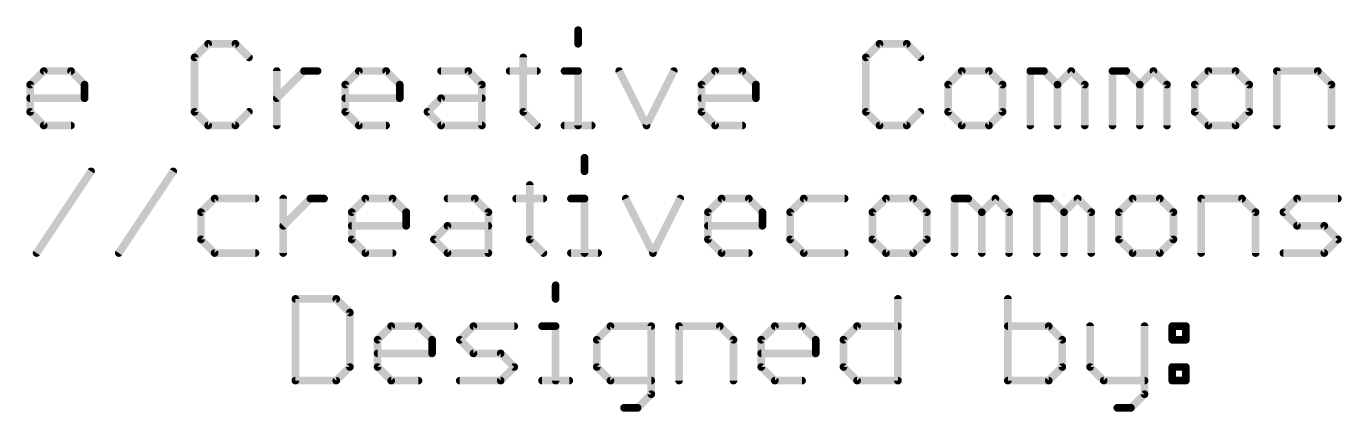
# Model space of a CAD drawing. Extents: x 0 to 108, y -13 to 32.
# Drawn here: x 27.74 to 53.93, y -13.24 to -5.57 of the extents above; entities that cross this region are included whole.
import ezdxf

# ---------------------------------------------------------------- set-up
doc = ezdxf.new("R2010")
doc.units = 0
doc.layers.add('27', color=253, linetype='CONTINUOUS')

msp = doc.modelspace()

# ---------------------------------------------------------------- linework, layer by layer
at = {"layer": '27', "const_width": 0.1524}
for points in [[(38.7262, -5.6456), (38.7262, -5.9168)], [(31.359, -5.9168), (31.0879, -6.188)], [(31.9014, -5.9168), (31.359, -5.9168)], [(32.1725, -6.188), (31.9014, -5.9168)], [(44.7291, -5.9168), (44.458, -6.188)], [(45.2715, -5.9168), (44.7291, -5.9168)], [(45.5426, -6.188), (45.2715, -5.9168)], [(31.0879, -6.188), (31.0879, -7.2726)], [(37.6348, -6.188), (37.6348, -7.2726)], [(44.458, -6.188), (44.458, -7.2726)], [(27.8136, -6.7303), (28.0847, -6.4591)], [(28.0847, -6.4591), (28.6271, -6.4591)], [(28.6271, -6.4591), (28.8982, -6.7303)], [(32.725, -7.5438), (32.725, -6.4591)], [(32.725, -7.0015), (33.2674, -6.4591)], [(33.2674, -6.4591), (33.5385, -6.4591)], [(34.0893, -6.7303), (34.3605, -6.4591)], [(34.3605, -6.4591), (34.9028, -6.4591)], [(34.9028, -6.4591), (35.174, -6.7303)], [(35.9976, -6.4591), (36.54, -6.4591)], [(36.54, -6.4591), (36.8111, -6.7303)], [(37.3636, -6.4591), (37.906, -6.4591)], [(38.4551, -6.4591), (38.7262, -6.4591)], [(38.7262, -6.4591), (38.7262, -7.5438)], [(39.5465, -6.4591), (40.0888, -7.5438)], [(40.0888, -7.5438), (40.6312, -6.4591)], [(41.1837, -6.7303), (41.4548, -6.4591)], [(41.4548, -6.4591), (41.9972, -6.4591)], [(41.9972, -6.4591), (42.2683, -6.7303)], [(46.3663, -6.4591), (46.0951, -6.7303)], [(46.9086, -6.4591), (46.3663, -6.4591)], [(47.1798, -6.7303), (46.9086, -6.4591)], [(47.7323, -7.5438), (47.7323, -6.4591)], [(47.7323, -6.4591), (48.0035, -6.4591)], [(48.0035, -6.4591), (48.2746, -6.7303)], [(48.2746, -6.7303), (48.5458, -6.4591)], [(48.5458, -6.4591), (48.817, -6.7303)], [(49.3695, -7.5438), (49.3695, -6.4591)], [(49.3695, -6.4591), (49.6406, -6.4591)], [(49.6406, -6.4591), (49.9118, -6.7303)], [(49.9118, -6.7303), (50.1829, -6.4591)], [(50.1829, -6.4591), (50.4541, -6.7303)], [(51.2778, -6.4591), (51.0066, -6.7303)], [(51.8201, -6.4591), (51.2778, -6.4591)], [(52.0913, -6.7303), (51.8201, -6.4591)], [(52.6438, -7.5438), (52.6438, -6.4591)], [(52.6438, -6.4591), (53.4573, -6.4591)], [(53.4573, -6.4591), (53.7284, -6.7303)], [(27.8136, -7.2726), (27.8136, -6.7303)], [(28.8982, -6.7303), (28.8982, -7.0015)], [(34.0893, -7.2726), (34.0893, -6.7303)], [(35.174, -6.7303), (35.174, -7.0015)], [(36.8111, -6.7303), (36.8111, -7.5438)], [(41.1837, -7.2726), (41.1837, -6.7303)], [(42.2683, -6.7303), (42.2683, -7.0015)], [(46.0951, -6.7303), (46.0951, -7.2726)], [(47.1798, -7.2726), (47.1798, -6.7303)], [(48.2746, -6.7303), (48.2746, -7.5438)], [(48.817, -6.7303), (48.817, -7.5438)], [(49.9118, -6.7303), (49.9118, -7.5438)], [(50.4541, -6.7303), (50.4541, -7.5438)], [(51.0066, -6.7303), (51.0066, -7.2726)], [(52.0913, -7.2726), (52.0913, -6.7303)], [(53.7284, -6.7303), (53.7284, -7.5438)], [(28.8982, -7.0015), (27.8136, -7.0015)], [(35.174, -7.0015), (34.0893, -7.0015)], [(35.7265, -7.2726), (35.9976, -7.0015)], [(35.9976, -7.0015), (36.8111, -7.0015)], [(42.2683, -7.0015), (41.1837, -7.0015)], [(28.0847, -7.5438), (27.8136, -7.2726)], [(31.0879, -7.2726), (31.359, -7.5438)], [(31.9014, -7.5438), (32.1725, -7.2726)], [(34.3605, -7.5438), (34.0893, -7.2726)], [(35.9976, -7.5438), (35.7265, -7.2726)], [(37.6348, -7.2726), (37.906, -7.5438)], [(41.4548, -7.5438), (41.1837, -7.2726)], [(44.458, -7.2726), (44.7291, -7.5438)], [(45.2715, -7.5438), (45.5426, -7.2726)], [(46.0951, -7.2726), (46.3663, -7.5438)], [(46.9086, -7.5438), (47.1798, -7.2726)], [(51.0066, -7.2726), (51.2778, -7.5438)], [(51.8201, -7.5438), (52.0913, -7.2726)], [(28.6271, -7.5438), (28.0847, -7.5438)], [(31.359, -7.5438), (31.9014, -7.5438)], [(34.9028, -7.5438), (34.3605, -7.5438)], [(36.8111, -7.5438), (35.9976, -7.5438)], [(38.4551, -7.5438), (38.9974, -7.5438)], [(41.9972, -7.5438), (41.4548, -7.5438)], [(44.7291, -7.5438), (45.2715, -7.5438)], [(46.3663, -7.5438), (46.9086, -7.5438)], [(51.2778, -7.5438), (51.8201, -7.5438)], [(38.8546, -8.1856), (38.8546, -8.4568)], [(27.942, -10.0838), (29.0266, -8.4568)], [(29.5791, -10.0838), (30.6638, -8.4568)], [(37.7632, -8.728), (37.7632, -9.8126)], [(31.4874, -8.9991), (31.2163, -9.2703)], [(32.3009, -8.9991), (31.4874, -8.9991)], [(32.8534, -10.0838), (32.8534, -8.9991)], [(32.8534, -9.5415), (33.3958, -8.9991)], [(33.3958, -8.9991), (33.6669, -8.9991)], [(34.2177, -9.2703), (34.4889, -8.9991)], [(34.4889, -8.9991), (35.0312, -8.9991)], [(35.0312, -8.9991), (35.3024, -9.2703)], [(36.126, -8.9991), (36.6684, -8.9991)], [(36.6684, -8.9991), (36.9395, -9.2703)], [(37.492, -8.9991), (38.0344, -8.9991)], [(38.5835, -8.9991), (38.8546, -8.9991)], [(38.8546, -8.9991), (38.8546, -10.0838)], [(39.6749, -8.9991), (40.2172, -10.0838)], [(40.2172, -10.0838), (40.7596, -8.9991)], [(41.3121, -9.2703), (41.5832, -8.9991)], [(41.5832, -8.9991), (42.1256, -8.9991)], [(42.1256, -8.9991), (42.3967, -9.2703)], [(43.2204, -8.9991), (42.9492, -9.2703)], [(44.0339, -8.9991), (43.2204, -8.9991)], [(44.8576, -8.9991), (44.5864, -9.2703)], [(45.3999, -8.9991), (44.8576, -8.9991)], [(45.671, -9.2703), (45.3999, -8.9991)], [(46.2235, -10.0838), (46.2235, -8.9991)], [(46.2235, -8.9991), (46.4947, -8.9991)], [(46.4947, -8.9991), (46.7659, -9.2703)], [(46.7659, -9.2703), (47.037, -8.9991)], [(47.037, -8.9991), (47.3082, -9.2703)], [(47.8607, -10.0838), (47.8607, -8.9991)], [(47.8607, -8.9991), (48.1319, -8.9991)], [(48.1319, -8.9991), (48.403, -9.2703)], [(48.403, -9.2703), (48.6742, -8.9991)], [(48.6742, -8.9991), (48.9454, -9.2703)], [(49.769, -8.9991), (49.4979, -9.2703)], [(50.3114, -8.9991), (49.769, -8.9991)], [(50.5825, -9.2703), (50.3114, -8.9991)], [(51.135, -10.0838), (51.135, -8.9991)], [(51.135, -8.9991), (51.9485, -8.9991)], [(51.9485, -8.9991), (52.2197, -9.2703)], [(52.7722, -9.2703), (53.0433, -8.9991)], [(53.0433, -8.9991), (53.8568, -8.9991)], [(31.2163, -9.2703), (31.2163, -9.8126)], [(34.2177, -9.8126), (34.2177, -9.2703)], [(35.3024, -9.2703), (35.3024, -9.5415)], [(36.9395, -9.2703), (36.9395, -10.0838)], [(41.3121, -9.8126), (41.3121, -9.2703)], [(42.3967, -9.2703), (42.3967, -9.5415)], [(42.9492, -9.2703), (42.9492, -9.8126)], [(44.5864, -9.2703), (44.5864, -9.8126)], [(45.671, -9.8126), (45.671, -9.2703)], [(46.7659, -9.2703), (46.7659, -10.0838)], [(47.3082, -9.2703), (47.3082, -10.0838)], [(48.403, -9.2703), (48.403, -10.0838)], [(48.9454, -9.2703), (48.9454, -10.0838)], [(49.4979, -9.2703), (49.4979, -9.8126)], [(50.5825, -9.8126), (50.5825, -9.2703)], [(52.2197, -9.2703), (52.2197, -10.0838)], [(53.0433, -9.5415), (52.7722, -9.2703)], [(35.3024, -9.5415), (34.2177, -9.5415)], [(35.8549, -9.8126), (36.126, -9.5415)], [(36.126, -9.5415), (36.9395, -9.5415)], [(42.3967, -9.5415), (41.3121, -9.5415)], [(53.5857, -9.5415), (53.0433, -9.5415)], [(53.8568, -9.8126), (53.5857, -9.5415)], [(31.2163, -9.8126), (31.4874, -10.0838)], [(34.4889, -10.0838), (34.2177, -9.8126)], [(36.126, -10.0838), (35.8549, -9.8126)], [(37.7632, -9.8126), (38.0344, -10.0838)], [(41.5832, -10.0838), (41.3121, -9.8126)], [(42.9492, -9.8126), (43.2204, -10.0838)], [(44.5864, -9.8126), (44.8576, -10.0838)], [(45.3999, -10.0838), (45.671, -9.8126)], [(49.4979, -9.8126), (49.769, -10.0838)], [(50.3114, -10.0838), (50.5825, -9.8126)], [(53.5857, -10.0838), (53.8568, -9.8126)], [(31.4874, -10.0838), (32.3009, -10.0838)], [(35.0312, -10.0838), (34.4889, -10.0838)], [(36.9395, -10.0838), (36.126, -10.0838)], [(38.5835, -10.0838), (39.1258, -10.0838)], [(42.1256, -10.0838), (41.5832, -10.0838)], [(43.2204, -10.0838), (44.0339, -10.0838)], [(44.8576, -10.0838), (45.3999, -10.0838)], [(49.769, -10.0838), (50.3114, -10.0838)], [(52.7722, -10.0838), (53.5857, -10.0838)], [(38.2788, -10.7256), (38.2788, -10.9968)], [(33.0962, -10.9968), (33.0962, -12.6238)], [(33.9097, -10.9968), (33.0962, -10.9968)], [(34.1809, -11.268), (33.9097, -10.9968)], [(45.0952, -10.9968), (45.0952, -12.6238)], [(47.2849, -10.9968), (47.2849, -12.6238)], [(34.1809, -12.3526), (34.1809, -11.268)], [(34.7334, -11.8103), (35.0045, -11.5391)], [(35.0045, -11.5391), (35.5468, -11.5391)], [(35.5468, -11.5391), (35.818, -11.8103)], [(36.3705, -11.8103), (36.6417, -11.5391)], [(36.6417, -11.5391), (37.4552, -11.5391)], [(38.0077, -11.5391), (38.2788, -11.5391)], [(38.2788, -11.5391), (38.2788, -12.6238)], [(39.3703, -11.5391), (39.0991, -11.8103)], [(40.1838, -11.5391), (39.3703, -11.5391)], [(40.1838, -12.895), (40.1838, -11.5391)], [(40.7363, -12.6238), (40.7363, -11.5391)], [(40.7363, -11.5391), (41.5498, -11.5391)], [(41.5498, -11.5391), (41.8209, -11.8103)], [(42.3734, -11.8103), (42.6446, -11.5391)], [(42.6446, -11.5391), (43.1869, -11.5391)], [(43.1869, -11.5391), (43.4581, -11.8103)], [(44.0106, -11.8103), (44.2817, -11.5391)], [(44.2817, -11.5391), (45.0952, -11.5391)], [(48.0984, -11.5391), (47.2849, -11.5391)], [(48.3695, -11.8103), (48.0984, -11.5391)], [(48.922, -11.5391), (48.922, -12.3526)], [(50.0067, -11.5391), (50.0067, -12.895)], [(50.5592, -11.5391), (50.8304, -11.5391)], [(50.5592, -11.8103), (50.5592, -11.5391)], [(50.8304, -11.5391), (50.8304, -11.8103)], [(34.7334, -12.3526), (34.7334, -11.8103)], [(35.818, -11.8103), (35.818, -12.0815)], [(36.6417, -12.0815), (36.3705, -11.8103)], [(39.0991, -11.8103), (39.0991, -12.3526)], [(41.8209, -11.8103), (41.8209, -12.6238)], [(42.3734, -12.3526), (42.3734, -11.8103)], [(43.4581, -11.8103), (43.4581, -12.0815)], [(44.0106, -12.3526), (44.0106, -11.8103)], [(48.3695, -12.3526), (48.3695, -11.8103)], [(50.8304, -11.8103), (50.5592, -11.8103)], [(35.818, -12.0815), (34.7334, -12.0815)], [(37.184, -12.0815), (36.6417, -12.0815)], [(37.4552, -12.3526), (37.184, -12.0815)], [(43.4581, -12.0815), (42.3734, -12.0815)], [(33.9097, -12.6238), (34.1809, -12.3526)], [(35.0045, -12.6238), (34.7334, -12.3526)], [(37.184, -12.6238), (37.4552, -12.3526)], [(39.0991, -12.3526), (39.3703, -12.6238)], [(42.6446, -12.6238), (42.3734, -12.3526)], [(44.2817, -12.6238), (44.0106, -12.3526)], [(48.0984, -12.6238), (48.3695, -12.3526)], [(48.922, -12.3526), (49.1932, -12.6238)], [(50.5592, -12.3526), (50.8304, -12.3526)], [(50.5592, -12.6238), (50.5592, -12.3526)], [(50.8304, -12.3526), (50.8304, -12.6238)], [(33.0962, -12.6238), (33.9097, -12.6238)], [(35.5468, -12.6238), (35.0045, -12.6238)], [(36.3705, -12.6238), (37.184, -12.6238)], [(38.0077, -12.6238), (38.55, -12.6238)], [(39.3703, -12.6238), (40.1838, -12.6238)], [(43.1869, -12.6238), (42.6446, -12.6238)], [(45.0952, -12.6238), (44.2817, -12.6238)], [(47.2849, -12.6238), (48.0984, -12.6238)], [(49.1932, -12.6238), (50.0067, -12.6238)], [(50.8304, -12.6238), (50.5592, -12.6238)], [(39.9126, -13.1661), (40.1838, -12.895)], [(50.0067, -12.895), (49.7355, -13.1661)], [(39.6414, -13.1661), (39.9126, -13.1661)], [(49.7355, -13.1661), (49.4644, -13.1661)]]:
    msp.add_lwpolyline(points, dxfattribs=at)
at = {"layer": '27', "const_width": 0.0762}
for points in [[(38.7643, -5.6456, 1), (38.6881, -5.6456)], [(31.359, -5.8787, 1), (31.359, -5.9549)], [(31.386, -5.9438, 1), (31.3321, -5.8899)], [(31.9283, -5.8899, 1), (31.8744, -5.9438)], [(31.9014, -5.9549, 1), (31.9014, -5.8787)], [(38.6881, -5.9168, 1), (38.7643, -5.9168)], [(44.7291, -5.8787, 1), (44.7291, -5.9549)], [(44.7561, -5.9438, 1), (44.7022, -5.8899)], [(45.2984, -5.8899, 1), (45.2445, -5.9438)], [(45.2715, -5.9549, 1), (45.2715, -5.8787)], [(31.0609, -6.161, 1), (31.1148, -6.2149)], [(31.126, -6.188, 1), (31.0498, -6.188)], [(32.1456, -6.2149, 1), (32.1995, -6.161)], [(37.6729, -6.188, 1), (37.5967, -6.188)], [(44.431, -6.161, 1), (44.4849, -6.2149)], [(44.4961, -6.188, 1), (44.4199, -6.188)], [(45.5157, -6.2149, 1), (45.5696, -6.161)], [(28.0847, -6.421, 1), (28.0847, -6.4972)], [(28.1117, -6.4861, 1), (28.0578, -6.4322)], [(28.654, -6.4322, 1), (28.6001, -6.4861)], [(28.6271, -6.4972, 1), (28.6271, -6.421)], [(32.7631, -6.4591, 1), (32.6869, -6.4591)], [(33.2674, -6.421, 1), (33.2674, -6.4972)], [(33.2943, -6.4861, 1), (33.2404, -6.4322)], [(33.5385, -6.4972, 1), (33.5385, -6.421)], [(34.3605, -6.421, 1), (34.3605, -6.4972)], [(34.3874, -6.4861, 1), (34.3335, -6.4322)], [(34.9298, -6.4322, 1), (34.8759, -6.4861)], [(34.9028, -6.4972, 1), (34.9028, -6.421)], [(35.9976, -6.421, 1), (35.9976, -6.4972)], [(36.5669, -6.4322, 1), (36.513, -6.4861)], [(36.54, -6.4972, 1), (36.54, -6.421)], [(37.3636, -6.421, 1), (37.3636, -6.4972)], [(37.906, -6.4972, 1), (37.906, -6.421)], [(38.4551, -6.421, 1), (38.4551, -6.4972)], [(38.7643, -6.4591, 1), (38.6881, -6.4591)], [(38.7262, -6.4972, 1), (38.7262, -6.421)], [(39.5806, -6.4421, 1), (39.5124, -6.4762)], [(40.6652, -6.4762, 1), (40.5971, -6.4421)], [(41.4548, -6.421, 1), (41.4548, -6.4972)], [(41.4818, -6.4861, 1), (41.4279, -6.4322)], [(42.0241, -6.4322, 1), (41.9702, -6.4861)], [(41.9972, -6.4972, 1), (41.9972, -6.421)], [(46.3663, -6.421, 1), (46.3663, -6.4972)], [(46.3932, -6.4861, 1), (46.3394, -6.4322)], [(46.9356, -6.4322, 1), (46.8817, -6.4861)], [(46.9086, -6.4972, 1), (46.9086, -6.421)], [(47.7704, -6.4591, 1), (47.6942, -6.4591)], [(47.7323, -6.421, 1), (47.7323, -6.4972)], [(48.0304, -6.4322, 1), (47.9765, -6.4861)], [(48.0035, -6.4972, 1), (48.0035, -6.421)], [(48.5727, -6.4322, 1), (48.5188, -6.4861)], [(48.5727, -6.4861, 1), (48.5188, -6.4322)], [(49.4076, -6.4591, 1), (49.3314, -6.4591)], [(49.3695, -6.421, 1), (49.3695, -6.4972)], [(49.6676, -6.4322, 1), (49.6137, -6.4861)], [(49.6406, -6.4972, 1), (49.6406, -6.421)], [(50.2099, -6.4322, 1), (50.156, -6.4861)], [(50.2099, -6.4861, 1), (50.156, -6.4322)], [(51.2778, -6.421, 1), (51.2778, -6.4972)], [(51.3047, -6.4861, 1), (51.2508, -6.4322)], [(51.847, -6.4322, 1), (51.7932, -6.4861)], [(51.8201, -6.4972, 1), (51.8201, -6.421)], [(52.6819, -6.4591, 1), (52.6057, -6.4591)], [(52.6438, -6.421, 1), (52.6438, -6.4972)], [(53.4842, -6.4322, 1), (53.4303, -6.4861)], [(53.4573, -6.4972, 1), (53.4573, -6.421)], [(27.8517, -6.7303, 1), (27.7755, -6.7303)], [(27.7866, -6.7034, 1), (27.8405, -6.7572)], [(28.9363, -6.7303, 1), (28.8601, -6.7303)], [(28.8713, -6.7572, 1), (28.9252, -6.7034)], [(34.1274, -6.7303, 1), (34.0512, -6.7303)], [(34.0624, -6.7034, 1), (34.1163, -6.7572)], [(35.2121, -6.7303, 1), (35.1359, -6.7303)], [(35.147, -6.7572, 1), (35.2009, -6.7034)], [(36.8492, -6.7303, 1), (36.773, -6.7303)], [(36.7842, -6.7572, 1), (36.8381, -6.7034)], [(41.2218, -6.7303, 1), (41.1456, -6.7303)], [(41.1567, -6.7034, 1), (41.2106, -6.7572)], [(42.3064, -6.7303, 1), (42.2302, -6.7303)], [(42.2414, -6.7572, 1), (42.2953, -6.7034)], [(46.1332, -6.7303, 1), (46.057, -6.7303)], [(46.0682, -6.7034, 1), (46.1221, -6.7572)], [(47.2179, -6.7303, 1), (47.1417, -6.7303)], [(47.1529, -6.7572, 1), (47.2067, -6.7034)], [(48.3127, -6.7303, 1), (48.2365, -6.7303)], [(48.2477, -6.7034, 1), (48.3016, -6.7572)], [(48.2477, -6.7572, 1), (48.3016, -6.7034)], [(48.8551, -6.7303, 1), (48.7789, -6.7303)], [(48.79, -6.7572, 1), (48.8439, -6.7034)], [(49.9499, -6.7303, 1), (49.8737, -6.7303)], [(49.8848, -6.7034, 1), (49.9387, -6.7572)], [(49.8848, -6.7572, 1), (49.9387, -6.7034)], [(50.4922, -6.7303, 1), (50.416, -6.7303)], [(50.4272, -6.7572, 1), (50.4811, -6.7034)], [(51.0447, -6.7303, 1), (50.9685, -6.7303)], [(50.9797, -6.7034, 1), (51.0335, -6.7572)], [(52.1294, -6.7303, 1), (52.0532, -6.7303)], [(52.0643, -6.7572, 1), (52.1182, -6.7034)], [(53.7665, -6.7303, 1), (53.6903, -6.7303)], [(53.7015, -6.7572, 1), (53.7554, -6.7034)], [(27.8136, -6.9634, 1), (27.8136, -7.0396)], [(28.8601, -7.0015, 1), (28.9363, -7.0015)], [(28.8982, -7.0396, 1), (28.8982, -6.9634)], [(32.6981, -6.9745, 1), (32.752, -7.0284)], [(34.0893, -6.9634, 1), (34.0893, -7.0396)], [(35.1359, -7.0015, 1), (35.2121, -7.0015)], [(35.174, -7.0396, 1), (35.174, -6.9634)], [(35.9976, -6.9634, 1), (35.9976, -7.0396)], [(36.0246, -7.0284, 1), (35.9707, -6.9745)], [(36.8111, -7.0396, 1), (36.8111, -6.9634)], [(41.1837, -6.9634, 1), (41.1837, -7.0396)], [(42.2302, -7.0015, 1), (42.3064, -7.0015)], [(42.2683, -7.0396, 1), (42.2683, -6.9634)], [(27.8405, -7.2457, 1), (27.7866, -7.2996)], [(27.7755, -7.2726, 1), (27.8517, -7.2726)], [(31.1148, -7.2457, 1), (31.0609, -7.2996)], [(31.0498, -7.2726, 1), (31.126, -7.2726)], [(32.1995, -7.2996, 1), (32.1456, -7.2457)], [(34.1163, -7.2457, 1), (34.0624, -7.2996)], [(34.0512, -7.2726, 1), (34.1274, -7.2726)], [(35.7534, -7.2457, 1), (35.6995, -7.2996)], [(35.6995, -7.2457, 1), (35.7534, -7.2996)], [(37.6617, -7.2457, 1), (37.6079, -7.2996)], [(37.5967, -7.2726, 1), (37.6729, -7.2726)], [(41.2106, -7.2457, 1), (41.1567, -7.2996)], [(41.1456, -7.2726, 1), (41.2218, -7.2726)], [(44.4849, -7.2457, 1), (44.431, -7.2996)], [(44.4199, -7.2726, 1), (44.4961, -7.2726)], [(45.5696, -7.2996, 1), (45.5157, -7.2457)], [(46.1221, -7.2457, 1), (46.0682, -7.2996)], [(46.057, -7.2726, 1), (46.1332, -7.2726)], [(47.1417, -7.2726, 1), (47.2179, -7.2726)], [(47.2067, -7.2996, 1), (47.1529, -7.2457)], [(51.0335, -7.2457, 1), (50.9797, -7.2996)], [(50.9685, -7.2726, 1), (51.0447, -7.2726)], [(52.0532, -7.2726, 1), (52.1294, -7.2726)], [(52.1182, -7.2996, 1), (52.0643, -7.2457)], [(28.0847, -7.5057, 1), (28.0847, -7.5819)], [(28.0578, -7.5707, 1), (28.1117, -7.5169)], [(28.6271, -7.5819, 1), (28.6271, -7.5057)], [(31.359, -7.5057, 1), (31.359, -7.5819)], [(31.3321, -7.5707, 1), (31.386, -7.5169)], [(31.8744, -7.5169, 1), (31.9283, -7.5707)], [(31.9014, -7.5819, 1), (31.9014, -7.5057)], [(32.6869, -7.5438, 1), (32.7631, -7.5438)], [(34.3605, -7.5057, 1), (34.3605, -7.5819)], [(34.3335, -7.5707, 1), (34.3874, -7.5169)], [(34.9028, -7.5819, 1), (34.9028, -7.5057)], [(35.9976, -7.5057, 1), (35.9976, -7.5819)], [(35.9707, -7.5707, 1), (36.0246, -7.5169)], [(36.773, -7.5438, 1), (36.8492, -7.5438)], [(36.8111, -7.5819, 1), (36.8111, -7.5057)], [(37.879, -7.5707, 1), (37.9329, -7.5169)], [(38.4551, -7.5057, 1), (38.4551, -7.5819)], [(38.6881, -7.5438, 1), (38.7643, -7.5438)], [(38.9974, -7.5819, 1), (38.9974, -7.5057)], [(40.0548, -7.5268, 1), (40.1229, -7.5608)], [(40.0548, -7.5608, 1), (40.1229, -7.5268)], [(41.4548, -7.5057, 1), (41.4548, -7.5819)], [(41.4279, -7.5707, 1), (41.4818, -7.5169)], [(41.9972, -7.5819, 1), (41.9972, -7.5057)], [(44.7291, -7.5057, 1), (44.7291, -7.5819)], [(44.7022, -7.5707, 1), (44.7561, -7.5169)], [(45.2445, -7.5169, 1), (45.2984, -7.5707)], [(45.2715, -7.5819, 1), (45.2715, -7.5057)], [(46.3663, -7.5057, 1), (46.3663, -7.5819)], [(46.3394, -7.5707, 1), (46.3932, -7.5169)], [(46.8817, -7.5169, 1), (46.9356, -7.5707)], [(46.9086, -7.5819, 1), (46.9086, -7.5057)], [(47.6942, -7.5438, 1), (47.7704, -7.5438)], [(48.2365, -7.5438, 1), (48.3127, -7.5438)], [(48.7789, -7.5438, 1), (48.8551, -7.5438)], [(49.3314, -7.5438, 1), (49.4076, -7.5438)], [(49.8737, -7.5438, 1), (49.9499, -7.5438)], [(50.416, -7.5438, 1), (50.4922, -7.5438)], [(51.2778, -7.5057, 1), (51.2778, -7.5819)], [(51.2508, -7.5707, 1), (51.3047, -7.5169)], [(51.7932, -7.5169, 1), (51.847, -7.5707)], [(51.8201, -7.5819, 1), (51.8201, -7.5057)], [(52.6057, -7.5438, 1), (52.6819, -7.5438)], [(53.6903, -7.5438, 1), (53.7665, -7.5438)], [(38.8927, -8.1856, 1), (38.8165, -8.1856)], [(29.0583, -8.4779, 1), (28.9949, -8.4357)], [(30.6955, -8.4779, 1), (30.6321, -8.4357)], [(38.8165, -8.4568, 1), (38.8927, -8.4568)], [(37.8013, -8.728, 1), (37.7251, -8.728)], [(31.4874, -8.961, 1), (31.4874, -9.0372)], [(31.5144, -9.0261, 1), (31.4605, -8.9722)], [(32.3009, -9.0372, 1), (32.3009, -8.961)], [(32.8915, -8.9991, 1), (32.8153, -8.9991)], [(33.3958, -8.961, 1), (33.3958, -9.0372)], [(33.4227, -9.0261, 1), (33.3688, -8.9722)], [(33.6669, -9.0372, 1), (33.6669, -8.961)], [(34.4889, -8.961, 1), (34.4889, -9.0372)], [(34.5158, -9.0261, 1), (34.462, -8.9722)], [(35.0582, -8.9722, 1), (35.0043, -9.0261)], [(35.0312, -9.0372, 1), (35.0312, -8.961)], [(36.126, -8.961, 1), (36.126, -9.0372)], [(36.6953, -8.9722, 1), (36.6414, -9.0261)], [(36.6684, -9.0372, 1), (36.6684, -8.961)], [(37.492, -8.961, 1), (37.492, -9.0372)], [(38.0344, -9.0372, 1), (38.0344, -8.961)], [(38.5835, -8.961, 1), (38.5835, -9.0372)], [(38.8927, -8.9991, 1), (38.8165, -8.9991)], [(38.8546, -9.0372, 1), (38.8546, -8.961)], [(39.709, -8.9821, 1), (39.6408, -9.0162)], [(40.7937, -9.0162, 1), (40.7255, -8.9821)], [(41.5832, -8.961, 1), (41.5832, -9.0372)], [(41.6102, -9.0261, 1), (41.5563, -8.9722)], [(42.1525, -8.9722, 1), (42.0986, -9.0261)], [(42.1256, -9.0372, 1), (42.1256, -8.961)], [(43.2204, -8.961, 1), (43.2204, -9.0372)], [(43.2473, -9.0261, 1), (43.1935, -8.9722)], [(44.0339, -9.0372, 1), (44.0339, -8.961)], [(44.8576, -8.961, 1), (44.8576, -9.0372)], [(44.8845, -9.0261, 1), (44.8306, -8.9722)], [(45.4268, -8.9722, 1), (45.3729, -9.0261)], [(45.3999, -9.0372, 1), (45.3999, -8.961)], [(46.2616, -8.9991, 1), (46.1854, -8.9991)], [(46.2235, -8.961, 1), (46.2235, -9.0372)], [(46.5216, -8.9722, 1), (46.4678, -9.0261)], [(46.4947, -9.0372, 1), (46.4947, -8.961)], [(47.064, -8.9722, 1), (47.0101, -9.0261)], [(47.064, -9.0261, 1), (47.0101, -8.9722)], [(47.8988, -8.9991, 1), (47.8226, -8.9991)], [(47.8607, -8.961, 1), (47.8607, -9.0372)], [(48.1588, -8.9722, 1), (48.1049, -9.0261)], [(48.1319, -9.0372, 1), (48.1319, -8.961)], [(48.7011, -8.9722, 1), (48.6473, -9.0261)], [(48.7011, -9.0261, 1), (48.6473, -8.9722)], [(49.769, -8.961, 1), (49.769, -9.0372)], [(49.796, -9.0261, 1), (49.7421, -8.9722)], [(50.3383, -8.9722, 1), (50.2844, -9.0261)], [(50.3114, -9.0372, 1), (50.3114, -8.961)], [(51.1731, -8.9991, 1), (51.0969, -8.9991)], [(51.135, -8.961, 1), (51.135, -9.0372)], [(51.9754, -8.9722, 1), (51.9216, -9.0261)], [(51.9485, -9.0372, 1), (51.9485, -8.961)], [(53.0433, -8.961, 1), (53.0433, -9.0372)], [(53.0703, -9.0261, 1), (53.0164, -8.9722)], [(53.8568, -9.0372, 1), (53.8568, -8.961)], [(31.2544, -9.2703, 1), (31.1782, -9.2703)], [(31.1893, -9.2434, 1), (31.2432, -9.2972)], [(34.2558, -9.2703, 1), (34.1796, -9.2703)], [(34.1908, -9.2434, 1), (34.2447, -9.2972)], [(35.3405, -9.2703, 1), (35.2643, -9.2703)], [(35.2754, -9.2972, 1), (35.3293, -9.2434)], [(36.9776, -9.2703, 1), (36.9014, -9.2703)], [(36.9126, -9.2972, 1), (36.9665, -9.2434)], [(41.3502, -9.2703, 1), (41.274, -9.2703)], [(41.2851, -9.2434, 1), (41.339, -9.2972)], [(42.4348, -9.2703, 1), (42.3586, -9.2703)], [(42.3698, -9.2972, 1), (42.4237, -9.2434)], [(42.9873, -9.2703, 1), (42.9111, -9.2703)], [(42.9223, -9.2434, 1), (42.9762, -9.2972)], [(44.6245, -9.2703, 1), (44.5483, -9.2703)], [(44.5594, -9.2434, 1), (44.6133, -9.2972)], [(45.7091, -9.2703, 1), (45.6329, -9.2703)], [(45.6441, -9.2972, 1), (45.698, -9.2434)], [(46.804, -9.2703, 1), (46.7278, -9.2703)], [(46.7389, -9.2434, 1), (46.7928, -9.2972)], [(46.7389, -9.2972, 1), (46.7928, -9.2434)], [(47.3463, -9.2703, 1), (47.2701, -9.2703)], [(47.2813, -9.2972, 1), (47.3351, -9.2434)], [(48.4411, -9.2703, 1), (48.3649, -9.2703)], [(48.3761, -9.2434, 1), (48.43, -9.2972)], [(48.3761, -9.2972, 1), (48.43, -9.2434)], [(48.9835, -9.2703, 1), (48.9073, -9.2703)], [(48.9184, -9.2972, 1), (48.9723, -9.2434)], [(49.536, -9.2703, 1), (49.4598, -9.2703)], [(49.4709, -9.2434, 1), (49.5248, -9.2972)], [(50.6206, -9.2703, 1), (50.5444, -9.2703)], [(50.5556, -9.2972, 1), (50.6095, -9.2434)], [(52.2578, -9.2703, 1), (52.1816, -9.2703)], [(52.1927, -9.2972, 1), (52.2466, -9.2434)], [(52.7991, -9.2434, 1), (52.7452, -9.2972)], [(52.7452, -9.2434, 1), (52.7991, -9.2972)], [(32.8265, -9.5145, 1), (32.8804, -9.5684)], [(34.2177, -9.5034, 1), (34.2177, -9.5796)], [(35.2643, -9.5415, 1), (35.3405, -9.5415)], [(35.3024, -9.5796, 1), (35.3024, -9.5034)], [(36.126, -9.5034, 1), (36.126, -9.5796)], [(36.153, -9.5684, 1), (36.0991, -9.5145)], [(36.9395, -9.5796, 1), (36.9395, -9.5034)], [(41.3121, -9.5034, 1), (41.3121, -9.5796)], [(42.3586, -9.5415, 1), (42.4348, -9.5415)], [(42.3967, -9.5796, 1), (42.3967, -9.5034)], [(53.0433, -9.5034, 1), (53.0433, -9.5796)], [(53.0164, -9.5684, 1), (53.0703, -9.5145)], [(53.6126, -9.5145, 1), (53.5587, -9.5684)], [(53.5857, -9.5796, 1), (53.5857, -9.5034)], [(31.2432, -9.7857, 1), (31.1893, -9.8396)], [(31.1782, -9.8126, 1), (31.2544, -9.8126)], [(34.2447, -9.7857, 1), (34.1908, -9.8396)], [(34.1796, -9.8126, 1), (34.2558, -9.8126)], [(35.8818, -9.7857, 1), (35.8279, -9.8396)], [(35.8279, -9.7857, 1), (35.8818, -9.8396)], [(37.7901, -9.7857, 1), (37.7363, -9.8396)], [(37.7251, -9.8126, 1), (37.8013, -9.8126)], [(41.339, -9.7857, 1), (41.2851, -9.8396)], [(41.274, -9.8126, 1), (41.3502, -9.8126)], [(42.9762, -9.7857, 1), (42.9223, -9.8396)], [(42.9111, -9.8126, 1), (42.9873, -9.8126)], [(44.6133, -9.7857, 1), (44.5594, -9.8396)], [(44.5483, -9.8126, 1), (44.6245, -9.8126)], [(45.6329, -9.8126, 1), (45.7091, -9.8126)], [(45.698, -9.8396, 1), (45.6441, -9.7857)], [(49.5248, -9.7857, 1), (49.4709, -9.8396)], [(49.4598, -9.8126, 1), (49.536, -9.8126)], [(50.5444, -9.8126, 1), (50.6206, -9.8126)], [(50.6095, -9.8396, 1), (50.5556, -9.7857)], [(53.8838, -9.8396, 1), (53.8299, -9.7857)], [(53.8299, -9.8396, 1), (53.8838, -9.7857)], [(27.9103, -10.0627, 1), (27.9737, -10.1049)], [(29.5474, -10.0627, 1), (29.6108, -10.1049)], [(31.4874, -10.0457, 1), (31.4874, -10.1219)], [(31.4605, -10.1107, 1), (31.5144, -10.0569)], [(32.3009, -10.1219, 1), (32.3009, -10.0457)], [(32.8153, -10.0838, 1), (32.8915, -10.0838)], [(34.4889, -10.0457, 1), (34.4889, -10.1219)], [(34.462, -10.1107, 1), (34.5158, -10.0569)], [(35.0312, -10.1219, 1), (35.0312, -10.0457)], [(36.126, -10.0457, 1), (36.126, -10.1219)], [(36.0991, -10.1107, 1), (36.153, -10.0569)], [(36.9014, -10.0838, 1), (36.9776, -10.0838)], [(36.9395, -10.1219, 1), (36.9395, -10.0457)], [(38.0074, -10.1107, 1), (38.0613, -10.0569)], [(38.5835, -10.0457, 1), (38.5835, -10.1219)], [(38.8165, -10.0838, 1), (38.8927, -10.0838)], [(39.1258, -10.1219, 1), (39.1258, -10.0457)], [(40.1832, -10.0668, 1), (40.2513, -10.1008)], [(40.1832, -10.1008, 1), (40.2513, -10.0668)], [(41.5832, -10.0457, 1), (41.5832, -10.1219)], [(41.5563, -10.1107, 1), (41.6102, -10.0569)], [(42.1256, -10.1219, 1), (42.1256, -10.0457)], [(43.2204, -10.0457, 1), (43.2204, -10.1219)], [(43.1935, -10.1107, 1), (43.2473, -10.0569)], [(44.0339, -10.1219, 1), (44.0339, -10.0457)], [(44.8576, -10.0457, 1), (44.8576, -10.1219)], [(44.8306, -10.1107, 1), (44.8845, -10.0569)], [(45.3729, -10.0569, 1), (45.4268, -10.1107)], [(45.3999, -10.1219, 1), (45.3999, -10.0457)], [(46.1854, -10.0838, 1), (46.2616, -10.0838)], [(46.7278, -10.0838, 1), (46.804, -10.0838)], [(47.2701, -10.0838, 1), (47.3463, -10.0838)], [(47.8226, -10.0838, 1), (47.8988, -10.0838)], [(48.3649, -10.0838, 1), (48.4411, -10.0838)], [(48.9073, -10.0838, 1), (48.9835, -10.0838)], [(49.769, -10.0457, 1), (49.769, -10.1219)], [(49.7421, -10.1107, 1), (49.796, -10.0569)], [(50.2844, -10.0569, 1), (50.3383, -10.1107)], [(50.3114, -10.1219, 1), (50.3114, -10.0457)], [(51.0969, -10.0838, 1), (51.1731, -10.0838)], [(52.1816, -10.0838, 1), (52.2578, -10.0838)], [(52.7722, -10.0457, 1), (52.7722, -10.1219)], [(53.5587, -10.0569, 1), (53.6126, -10.1107)], [(53.5857, -10.1219, 1), (53.5857, -10.0457)], [(38.3169, -10.7256, 1), (38.2407, -10.7256)], [(33.1343, -10.9968, 1), (33.0581, -10.9968)], [(33.0962, -10.9587, 1), (33.0962, -11.0349)], [(33.9366, -10.9699, 1), (33.8828, -11.0238)], [(33.9097, -11.0349, 1), (33.9097, -10.9587)], [(38.2407, -10.9968, 1), (38.3169, -10.9968)], [(45.1333, -10.9968, 1), (45.0571, -10.9968)], [(47.323, -10.9968, 1), (47.2468, -10.9968)], [(34.219, -11.268, 1), (34.1428, -11.268)], [(34.1539, -11.2949, 1), (34.2078, -11.241)], [(35.0045, -11.501, 1), (35.0045, -11.5772)], [(35.0315, -11.5661, 1), (34.9776, -11.5122)], [(35.5738, -11.5122, 1), (35.5199, -11.5661)], [(35.5468, -11.5772, 1), (35.5468, -11.501)], [(36.6417, -11.501, 1), (36.6417, -11.5772)], [(36.6686, -11.5661, 1), (36.6147, -11.5122)], [(37.4552, -11.5772, 1), (37.4552, -11.501)], [(38.0077, -11.501, 1), (38.0077, -11.5772)], [(38.3169, -11.5391, 1), (38.2407, -11.5391)], [(38.2788, -11.5772, 1), (38.2788, -11.501)], [(39.3703, -11.501, 1), (39.3703, -11.5772)], [(39.3972, -11.5661, 1), (39.3433, -11.5122)], [(40.2219, -11.5391, 1), (40.1457, -11.5391)], [(40.1838, -11.5772, 1), (40.1838, -11.501)], [(40.7744, -11.5391, 1), (40.6982, -11.5391)], [(40.7363, -11.501, 1), (40.7363, -11.5772)], [(41.5767, -11.5122, 1), (41.5228, -11.5661)], [(41.5498, -11.5772, 1), (41.5498, -11.501)], [(42.6446, -11.501, 1), (42.6446, -11.5772)], [(42.6715, -11.5661, 1), (42.6176, -11.5122)], [(43.2139, -11.5122, 1), (43.16, -11.5661)], [(43.1869, -11.5772, 1), (43.1869, -11.501)], [(44.2817, -11.501, 1), (44.2817, -11.5772)], [(44.3087, -11.5661, 1), (44.2548, -11.5122)], [(45.0952, -11.5772, 1), (45.0952, -11.501)], [(47.2849, -11.501, 1), (47.2849, -11.5772)], [(48.1253, -11.5122, 1), (48.0714, -11.5661)], [(48.0984, -11.5772, 1), (48.0984, -11.501)], [(48.9601, -11.5391, 1), (48.8839, -11.5391)], [(50.0448, -11.5391, 1), (49.9686, -11.5391)], [(50.5592, -11.501, 1), (50.5592, -11.5772)], [(50.5973, -11.5391, 1), (50.5211, -11.5391)], [(50.8685, -11.5391, 1), (50.7923, -11.5391)], [(50.8304, -11.5772, 1), (50.8304, -11.501)], [(34.7715, -11.8103, 1), (34.6953, -11.8103)], [(34.7064, -11.7834, 1), (34.7603, -11.8372)], [(35.8561, -11.8103, 1), (35.7799, -11.8103)], [(35.7911, -11.8372, 1), (35.845, -11.7834)], [(36.3975, -11.7834, 1), (36.3436, -11.8372)], [(36.3436, -11.7834, 1), (36.3975, -11.8372)], [(39.1372, -11.8103, 1), (39.061, -11.8103)], [(39.0722, -11.7834, 1), (39.126, -11.8372)], [(41.859, -11.8103, 1), (41.7828, -11.8103)], [(41.794, -11.8372, 1), (41.8479, -11.7834)], [(42.4115, -11.8103, 1), (42.3353, -11.8103)], [(42.3465, -11.7834, 1), (42.4004, -11.8372)], [(43.4962, -11.8103, 1), (43.42, -11.8103)], [(43.4311, -11.8372, 1), (43.485, -11.7834)], [(44.0487, -11.8103, 1), (43.9725, -11.8103)], [(43.9836, -11.7834, 1), (44.0375, -11.8372)], [(48.4076, -11.8103, 1), (48.3314, -11.8103)], [(48.3426, -11.8372, 1), (48.3965, -11.7834)], [(50.5592, -11.7722, 1), (50.5592, -11.8484)], [(50.5211, -11.8103, 1), (50.5973, -11.8103)], [(50.7923, -11.8103, 1), (50.8685, -11.8103)], [(50.8304, -11.8484, 1), (50.8304, -11.7722)], [(34.7334, -12.0434, 1), (34.7334, -12.1196)], [(35.7799, -12.0815, 1), (35.8561, -12.0815)], [(35.818, -12.1196, 1), (35.818, -12.0434)], [(36.6417, -12.0434, 1), (36.6417, -12.1196)], [(36.6147, -12.1084, 1), (36.6686, -12.0545)], [(37.2109, -12.0545, 1), (37.1571, -12.1084)], [(37.184, -12.1196, 1), (37.184, -12.0434)], [(42.3734, -12.0434, 1), (42.3734, -12.1196)], [(43.42, -12.0815, 1), (43.4962, -12.0815)], [(43.4581, -12.1196, 1), (43.4581, -12.0434)], [(34.2078, -12.3796, 1), (34.1539, -12.3257)], [(34.7603, -12.3257, 1), (34.7064, -12.3796)], [(37.4821, -12.3796, 1), (37.4282, -12.3257)], [(37.4282, -12.3796, 1), (37.4821, -12.3257)], [(39.126, -12.3257, 1), (39.0722, -12.3796)], [(42.4004, -12.3257, 1), (42.3465, -12.3796)], [(44.0375, -12.3257, 1), (43.9836, -12.3796)], [(48.3965, -12.3796, 1), (48.3426, -12.3257)], [(48.949, -12.3257, 1), (48.8951, -12.3796)], [(50.5592, -12.3145, 1), (50.5592, -12.3907)], [(50.5973, -12.3526, 1), (50.5211, -12.3526)], [(50.8685, -12.3526, 1), (50.7923, -12.3526)], [(50.8304, -12.3907, 1), (50.8304, -12.3145)], [(33.0962, -12.5857, 1), (33.0962, -12.6619)], [(33.8828, -12.5969, 1), (33.9366, -12.6507)], [(33.9097, -12.6619, 1), (33.9097, -12.5857)], [(34.1428, -12.3526, 1), (34.219, -12.3526)], [(34.6953, -12.3526, 1), (34.7715, -12.3526)], [(35.0045, -12.5857, 1), (35.0045, -12.6619)], [(34.9776, -12.6507, 1), (35.0315, -12.5969)], [(35.5468, -12.6619, 1), (35.5468, -12.5857)], [(36.3705, -12.5857, 1), (36.3705, -12.6619)], [(37.1571, -12.5969, 1), (37.2109, -12.6507)], [(37.184, -12.6619, 1), (37.184, -12.5857)], [(38.0077, -12.5857, 1), (38.0077, -12.6619)], [(38.55, -12.6619, 1), (38.55, -12.5857)], [(39.061, -12.3526, 1), (39.1372, -12.3526)], [(39.3703, -12.5857, 1), (39.3703, -12.6619)], [(39.3433, -12.6507, 1), (39.3972, -12.5969)], [(40.1838, -12.6619, 1), (40.1838, -12.5857)], [(42.3353, -12.3526, 1), (42.4115, -12.3526)], [(42.6446, -12.5857, 1), (42.6446, -12.6619)], [(42.6176, -12.6507, 1), (42.6715, -12.5969)], [(43.1869, -12.6619, 1), (43.1869, -12.5857)], [(43.9725, -12.3526, 1), (44.0487, -12.3526)], [(44.2817, -12.5857, 1), (44.2817, -12.6619)], [(44.2548, -12.6507, 1), (44.3087, -12.5969)], [(45.0952, -12.6619, 1), (45.0952, -12.5857)], [(47.2849, -12.5857, 1), (47.2849, -12.6619)], [(48.0714, -12.5969, 1), (48.1253, -12.6507)], [(48.0984, -12.6619, 1), (48.0984, -12.5857)], [(48.3314, -12.3526, 1), (48.4076, -12.3526)], [(48.8839, -12.3526, 1), (48.9601, -12.3526)], [(49.1932, -12.5857, 1), (49.1932, -12.6619)], [(49.1663, -12.6507, 1), (49.2201, -12.5969)], [(50.0067, -12.6619, 1), (50.0067, -12.5857)], [(50.5592, -12.5857, 1), (50.5592, -12.6619)], [(50.8304, -12.6619, 1), (50.8304, -12.5857)], [(33.0581, -12.6238, 1), (33.1343, -12.6238)], [(38.2407, -12.6238, 1), (38.3169, -12.6238)], [(40.2107, -12.9219, 1), (40.1568, -12.868)], [(40.6982, -12.6238, 1), (40.7744, -12.6238)], [(41.7828, -12.6238, 1), (41.859, -12.6238)], [(45.0571, -12.6238, 1), (45.1333, -12.6238)], [(47.2468, -12.6238, 1), (47.323, -12.6238)], [(50.0336, -12.9219, 1), (49.9798, -12.868)], [(50.5211, -12.6238, 1), (50.5973, -12.6238)], [(50.7923, -12.6238, 1), (50.8685, -12.6238)], [(39.6414, -13.128, 1), (39.6414, -13.2042)], [(39.9126, -13.2042, 1), (39.9126, -13.128)], [(40.1457, -12.895, 1), (40.2219, -12.895)], [(49.4644, -13.128, 1), (49.4644, -13.2042)], [(49.7355, -13.2042, 1), (49.7355, -13.128)], [(49.9686, -12.895, 1), (50.0448, -12.895)], [(39.8857, -13.1392, 1), (39.9395, -13.1931)], [(49.7086, -13.1392, 1), (49.7625, -13.1931)]]:
    msp.add_lwpolyline(points, format="xyb", dxfattribs=at)

doc.saveas('drawing.dxf')
